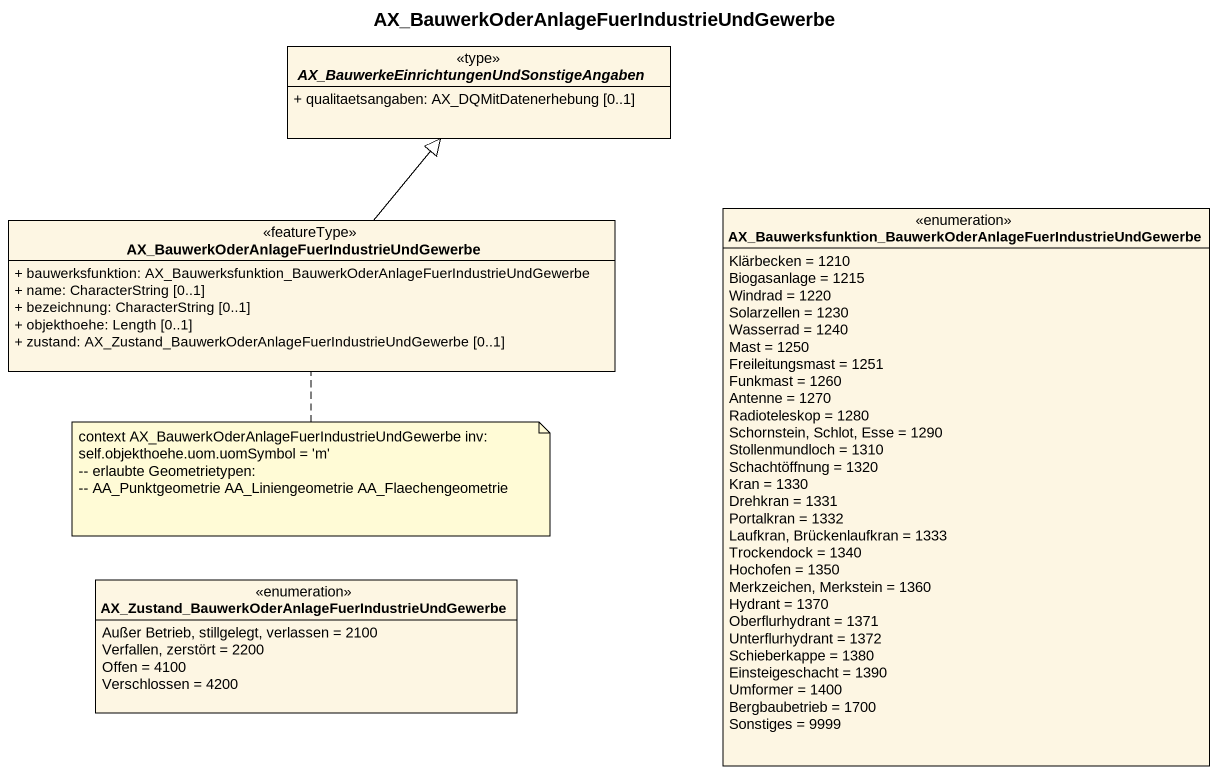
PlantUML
@startuml
title AX_BauwerkOderAnlageFuerIndustrieUndGewerbe
hide circle
hide empty members
skinparam classAttributeIconSize 0
abstract class "AX_BauwerkeEinrichtungenUndSonstigeAngaben" as AX_BauwerkeEinrichtungenUndS <<type>> {
  + qualitaetsangaben: AX_DQMitDatenerhebung [0..1]
}
class "AX_BauwerkOderAnlageFuerIndustrieUndGewerbe" as AX_BauwerkOderAnlageFuerIndu <<featureType>> {
  + bauwerksfunktion: AX_Bauwerksfunktion_BauwerkOderAnlageFuerIndustrieUndGewerbe
  + name: CharacterString [0..1]
  + bezeichnung: CharacterString [0..1]
  + objekthoehe: Length [0..1]
  + zustand: AX_Zustand_BauwerkOderAnlageFuerIndustrieUndGewerbe [0..1]
}
enum "AX_Bauwerksfunktion_BauwerkOderAnlageFuerIndustrieUndGewerbe" as AX_Bauwerksfunktion {
  Klärbecken = 1210
  Biogasanlage = 1215
  Windrad = 1220
  Solarzellen = 1230
  Wasserrad = 1240
  Mast = 1250
  Freileitungsmast = 1251
  Funkmast = 1260
  Antenne = 1270
  Radioteleskop = 1280
  Schornstein, Schlot, Esse = 1290
  Stollenmundloch = 1310
  Schachtöffnung = 1320
  Kran = 1330
  Drehkran = 1331
  Portalkran = 1332
  Laufkran, Brückenlaufkran = 1333
  Trockendock = 1340
  Hochofen = 1350
  Merkzeichen, Merkstein = 1360
  Hydrant = 1370
  Oberflurhydrant = 1371
  Unterflurhydrant = 1372
  Schieberkappe = 1380
  Einsteigeschacht = 1390
  Umformer = 1400
  Bergbaubetrieb = 1700
  Sonstiges = 9999
}
enum "AX_Zustand_BauwerkOderAnlageFuerIndustrieUndGewerbe" as AX_Zustand {
  Außer Betrieb, stillgelegt, verlassen = 2100
  Verfallen, zerstört = 2200
  Offen = 4100
  Verschlossen = 4200
}
AX_BauwerkOderAnlageFuerIndu -up-|> AX_BauwerkeEinrichtungenUndS
note bottom of AX_BauwerkOderAnlageFuerIndu
  context AX_BauwerkOderAnlageFuerIndustrieUndGewerbe inv:
  self.objekthoehe.uom.uomSymbol = 'm'
  ~-- erlaubte Geometrietypen:
  ~-- AA_Punktgeometrie AA_Liniengeometrie AA_Flaechengeometrie
end note
@enduml
